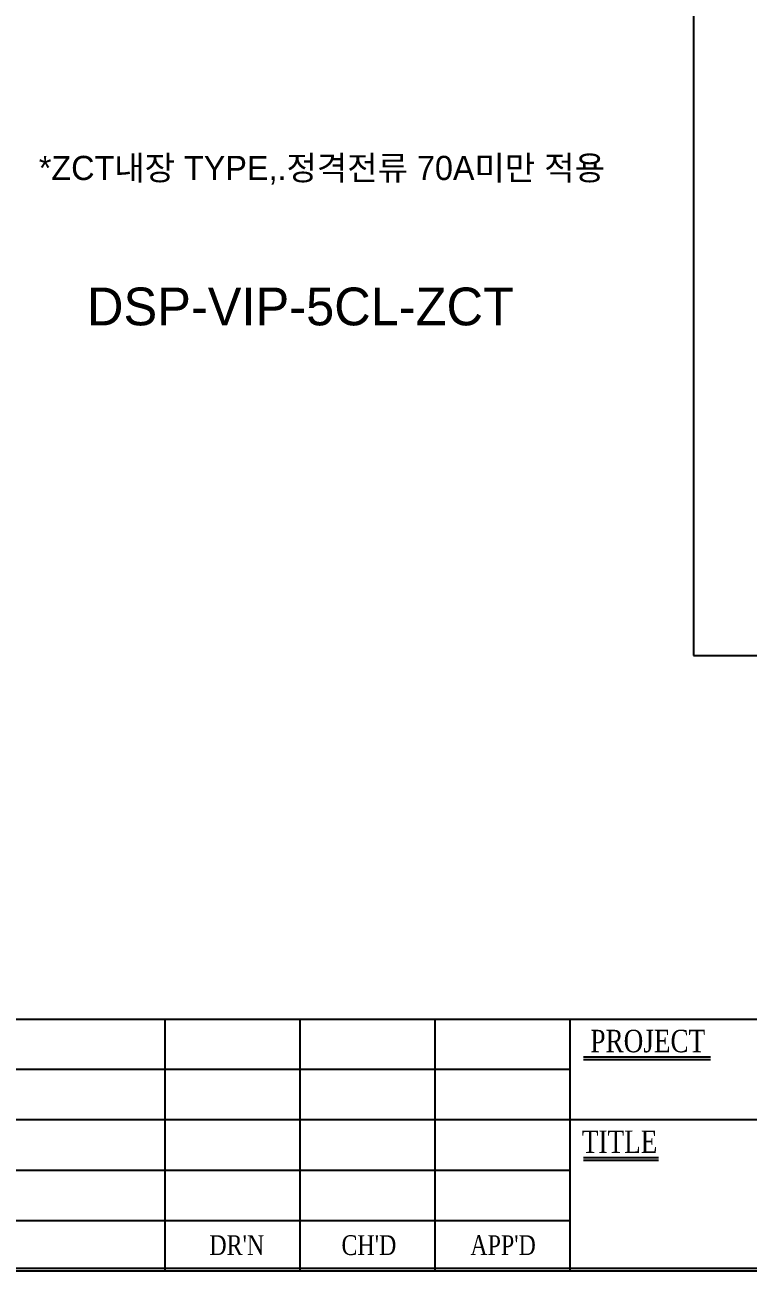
# Model space of a CAD drawing. Header units: millimetres. Extents: x 77 to 917, y 105 to 1108.
# Drawn here: x 596.7 to 677, y 105.1 to 243.7 of the extents above; entities that cross this region are included whole.
import ezdxf
from ezdxf.enums import TextEntityAlignment as Align

# ---------------------------------------------------------------- set-up
doc = ezdxf.new("R2010")
doc.units = ezdxf.units.MM
for name, color, linetype in [('10', 1, 'Continuous'), ('4', 133, 'Continuous'), ('40', 4, 'Continuous'), ('70', 7, 'Continuous'), ('ASHADE', 7, 'Continuous')]:
    doc.layers.add(name, color=color, linetype=linetype)
doc.styles.add('ghs', font='NGULIM.TTF')
doc.styles.add('SS', font='batang.ttc', dxfattribs={"width": 0.8})

msp = doc.modelspace()

# ---------------------------------------------------------------- linework, layer by layer
msp.add_line((670.97, 297.311), (670.97, 173.565))
at = {"layer": '10', "color": 7}
for p, q in [((658.766, 128.672), (672.875, 128.672)), ((658.766, 117.472), (667.103, 117.472))]:
    msp.add_line(p, q, dxfattribs=at)
at = {"layer": '4', "color": 0}
msp.add_line((670.97, 173.565), (832.445, 173.565), dxfattribs=at)
at = {"layer": '40', "color": 7}
for p, q in [((612.267, 133.14), (612.267, 105.14)), ((627.267, 133.14), (627.267, 105.14)), ((642.267, 133.14), (642.267, 105.14)), ((657.267, 133.14), (657.267, 105.14)), ((657.267, 127.54), (517.267, 127.54)), ((657.267, 121.94), (517.267, 121.94)), ((747.267, 121.94), (657.267, 121.94)), ((657.267, 116.34), (517.267, 116.34)), ((657.267, 110.74), (517.267, 110.74))]:
    msp.add_line(p, q, dxfattribs=at)
at = {"layer": '70', "color": 7}
for p, q in [((517.267, 133.14), (897.267, 133.14)), ((658.766, 128.972), (672.875, 128.972)), ((658.766, 117.772), (667.103, 117.772)), ((896.967, 105.44), (517.567, 105.44)), ((897.267, 105.14), (517.267, 105.14))]:
    msp.add_line(p, q, dxfattribs=at)

# ---------------------------------------------------------------- texts
at = {"layer": '40', "color": 7, "style": 'SS', "width": 0.8}
for s, p in [("DR'N", (620.246, 106.925)), ("CH'D", (634.925, 106.925)), ("APP'D", (649.833, 106.925))]:
    msp.add_text(s, height=2.2, dxfattribs=at).set_placement(p, align=Align.CENTER)
at = {"layer": '70', "color": 7, "style": 'SS', "width": 0.8}
for s, p in [('PROJECT', (665.914, 129.468)), ('TITLE', (662.779, 118.268))]:
    msp.add_text(s, height=2.5, dxfattribs=at).set_placement(p, align=Align.CENTER)
at = {"layer": 'ASHADE', "color": 1, "ltscale": 2, "style": 'ghs'}
msp.add_text('*ZCT내장 TYPE,.정격전류 70A미만 적용', height=2.688, dxfattribs=at).set_placement((598.254, 226.446))
at = {"layer": 'ASHADE', "ltscale": 2, "style": 'ghs'}
msp.add_text('DSP-VIP-5CL-ZCT', height=4.2, dxfattribs=at).set_placement((603.606, 210.289))

doc.saveas('drawing.dxf')
